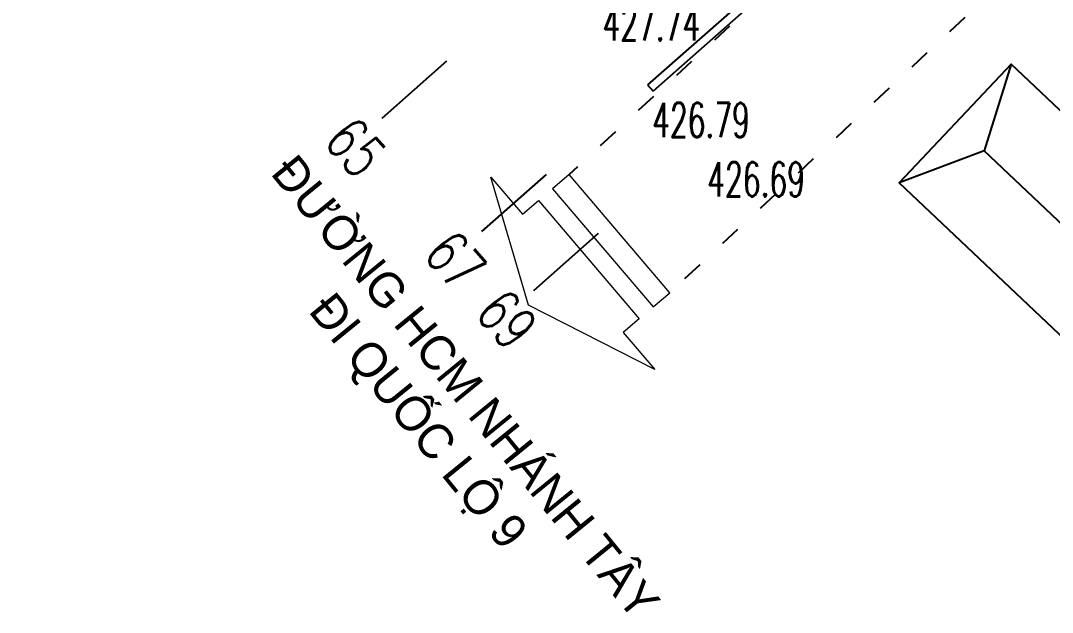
# Model space of a CAD drawing. Header units: centimetres. Extents: x 556321 to 560034, y 1839250 to 1840516.
# Drawn here: x 557188.5 to 557248.2, y 1839275.5 to 1839309.8 of the extents above; entities that cross this region are included whole.
import ezdxf

# ---------------------------------------------------------------- set-up
doc = ezdxf.new("R2010")
doc.units = ezdxf.units.CM
doc.header["$MEASUREMENT"] = 0
doc.linetypes.add('ACAD_ISO03W100', pattern=[30, 12, -18])
for name, color, linetype in [('CAO DO AN', 6, 'Continuous'), ('cao do Hien Trang', 6, 'Continuous'), ('cao do3', 2, 'Continuous'), ('Duong nhua Cu', 33, 'Continuous'), ('Line1', 40, 'Continuous'), ('pha1', 4, 'Continuous'), ('sh(bs)', 31, 'Continuous'), ('thoat nuoc', 50, 'Continuous'), ('ThongSoTuyen_TuyenPDP', 7, 'Continuous')]:
    doc.layers.add(name, color=color, linetype=linetype)
doc.layers.add('Mep duong', color=241, linetype='Continuous', lineweight=50)
doc.styles.add('Khung ten', font='VHAVANB_3.TTF')
doc.styles.get("Standard").update_dxf_attribs({"font": 'Vnsimple.shx', "width": 0.7, "height": 2})

# ---------------------------------------------------------------- blocks, each defined once
blk = doc.blocks.new('A$C61F2495E')
at = {"layer": 'Line1', "lineweight": -2}
blk.add_lwpolyline([(14.68833595956676, 5.256463934434578), (-0.4504163545789197, 2.926328669767827), (0.4504163544625044, -2.926328669767827), (15.58916866860818, -0.5961934051010758)], close=True, dxfattribs=at)
at = {"layer": 'Line1', "color": 8, "lineweight": -2}
for points in [[(14.68833595956676, 5.256463934434578), (13.55877088371199, 2.086946765892208), (15.58916866860818, -0.5961934051010758)], [(-0.4504163545789197, 2.926328669767827), (1.435625370591879, 0.2209694189950824), (0.4504163544625044, -2.926328669767827)], [(13.55877088371199, 2.086946765892208), (1.435625370591879, 0.2209694189950824)]]:
    blk.add_lwpolyline(points, dxfattribs=at)
at = {"layer": 'Line1', "lineweight": -2}
blk.add_lwpolyline([(15.58916866860818, -0.5961934051010758), (14.68833595956676, 5.256463934434578)], dxfattribs=at)
blk = doc.blocks.new('A$C2A113424')
at = {"layer": 'Mep duong', "linetype": 'Continuous', "lineweight": 20, "extrusion": (-0.004496282055146948, 0.001719061481453282, 0.999988414070535)}
blk.add_lwpolyline([(4.322536986824867, 6.79247280023508), (4.830761154897329, 6.598165935739423), (3.402301987192789, 2.861923919200379), (2.89407781927676, 3.056230783792444), (2.44399803933625, 1.879013385726145), (2.335873058389854, 5.535508036274276), (4.772616766727176, 7.969690198559676), (4.322536986810312, 6.79247280047155)], dxfattribs=at)
blk.add_lwpolyline([(5.273641723522699, 6.428841570338148), (3.845182555903653, 2.692599553731802), (4.372020599101048, 2.491176137052379), (5.800479766678257, 6.227418153647811)], close=True, dxfattribs=at)

msp = doc.modelspace()

# ---------------------------------------------------------------- linework, layer by layer
at = {"layer": 'cao do Hien Trang', "color": 3, "lineweight": -2}
for centre in [(557225.6780646697, 1839306.251585309, 426.796), (557225.8309932079, 1839306.055999363, 426.718), (557228.8602038205, 1839303.049411918, 426.794), (557232.0526676367, 1839299.617226786, 426.695)]:
    msp.add_circle(centre, 0, dxfattribs=at)
at = {"layer": 'cao do3', "color": 6, "lineweight": -2}
msp.add_circle((557225.9830333174, 1839308.648417382, 427.7393), 0, dxfattribs=at)
at = {"layer": 'Duong nhua Cu', "color": 8, "linetype": 'ACAD_ISO03W100', "ltscale": 0.1, "elevation": 428.133}
msp.add_lwpolyline([(557267.7872559673, 1839333.516459105), (557251.9559016163, 1839318.565103953), (557245.3660368831, 1839312.027193599), (557226.0813107362, 1839294.051066966)], dxfattribs=at)
at = {"layer": 'Line1', "lineweight": -2}
for p, q in [((557246.8955651128, 1839325.565084919), (557224.7916794441, 1839306.084795445)), ((557247.2090966438, 1839325.209327109), (557225.1052109752, 1839305.729037635))]:
    msp.add_line(p, q, dxfattribs=at)
msp.add_lwpolyline([(557224.7916794441, 1839306.084795445), (557225.1052109752, 1839305.729037635)], dxfattribs=at)
at = {"layer": 'pha1', "color": 8, "linetype": 'ACAD_ISO03W100', "ltscale": 0.1, "elevation": 413.955}
msp.add_lwpolyline([(557066.0489977344, 1839307.895967994), (557084.2869206462, 1839310.980386395), (557097.5631054349, 1839314.160694314), (557101.1740235651, 1839315.066329002), (557116.0631149127, 1839321.188389478), (557131.5088588754, 1839328.507903358), (557146.6106530044, 1839334.777552716), (557157.9264769803, 1839339.066855894), (557170.0656356919, 1839344.475356959), (557172.1709182833, 1839345.737798328), (557180.6864549809, 1839353.179644789), (557187.6056538073, 1839360.144812742), (557192.0884680864, 1839363.924313521), (557194.845206398, 1839364.481408559), (557199.2010513637, 1839363.791072675), (557202.3079333345, 1839361.940617213), (557208.3606628128, 1839356.100151917), (557217.1313592207, 1839345.647400771), (557225.7571862082, 1839335.492157358), (557234.1758242007, 1839325.949999355), (557239.17076365, 1839320.338747087), (557240.1425645433, 1839319.265004091), (557231.7428789579, 1839311.520860558), (557220.2456599168, 1839300.892998511)], dxfattribs=at)
at = {"layer": 'ThongSoTuyen_TuyenPDP', "color": 1, "lineweight": -2}
for p, q in [((557213.1364520468, 1839307.450644562), (557209.3853152944, 1839304.144744826)), ((557218.9091480467, 1839300.900484587), (557215.1580112943, 1839297.594584851)), ((557221.9313354671, 1839297.47127039), (557218.1801987147, 1839294.165370654))]:
    msp.add_line(p, q, dxfattribs=at)

# ---------------------------------------------------------------- block references
at = {"layer": 'Line1', "lineweight": -2, "xscale": 1.599030307722261, "yscale": 1.599030307722261, "zscale": 1.599030307722261, "rotation": 307.8631593533808}
msp.add_blockref('A$C61F2495E', (557242.6112526257, 1839303.852678631), dxfattribs=at)
at = {"layer": 'thoat nuoc', "extrusion": (-0.04343236921029776, -0.0370445303798517, 0.9983693365051416), "xscale": 2.248149902467269, "yscale": 2.248149902467269, "zscale": 2.248149902467269, "rotation": 110.9233323114249}
msp.add_blockref('A$C2A113424', (-1037794.291714582, 1614928.885515549, -91924.18783689366), dxfattribs=at)

# ---------------------------------------------------------------- texts
at = {"layer": 'CAO DO AN', "color": 6, "lineweight": -2, "width": 0.6}
for s, p in [('426.79', (557225.0590810017, 1839303.049205476, 839.9625)), ('426.69', (557228.2515448178, 1839299.617020344, 839.8634999999999))]:
    msp.add_text(s, height=2, dxfattribs=at).set_placement(p)
at = {"layer": 'cao do3', "color": 6, "lineweight": -2, "width": 0.6}
msp.add_text('427.74', height=2, dxfattribs=at).set_placement((557222.1819104985, 1839308.64821094, 840.9078))
at = {"layer": 'sh(bs)', "color": 7, "lineweight": -2, "insert": (557203.6596758955, 1839303.174126143, -426.382554719043), "char_height": 1.999999999999999, "width": 35.90361930775779, "attachment_point": 1, "rotation": 309.144388871532, "style": 'Khung ten'}
msp.add_mtext('\\pi1.2287;®\xadêng hcm nh¸nh t©y \\P\\pi8.8031;®i quèc lé 9', dxfattribs=at)
at = {"layer": 'ThongSoTuyen_TuyenPDP', "color": 1, "lineweight": -2, "width": 0.7}
for s, p in [('65', (557205.9301495132, 1839302.771684233)), ('67', (557211.7185228632, 1839296.20373549)), ('69', (557214.7154735738, 1839292.80315687))]:
    msp.add_text(s, height=2.5, rotation=311.3899244701698, dxfattribs=at).set_placement(p)

doc.saveas('drawing.dxf')
